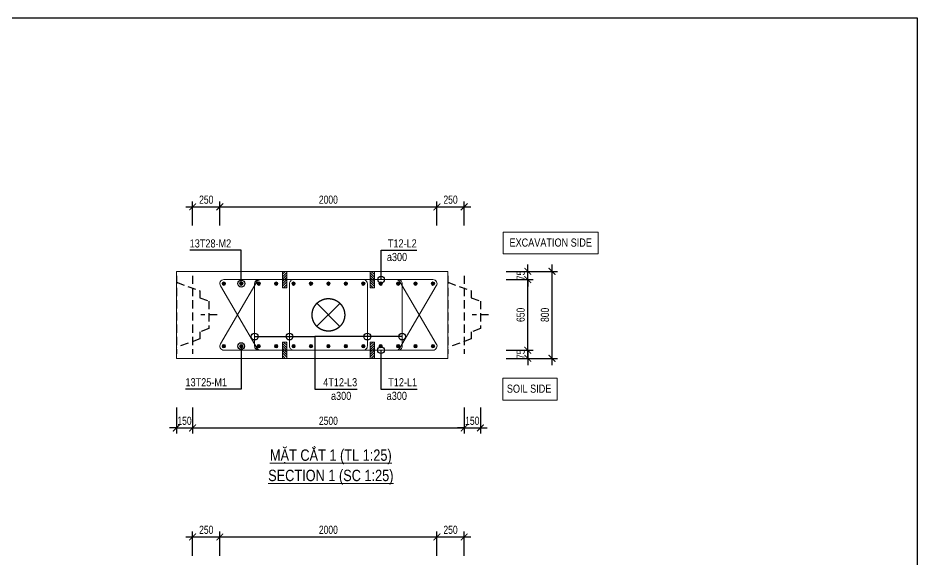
# Model space of a CAD drawing. Header units: millimetres. Extents: x 2746337 to 7547699, y -363432 to 15720.
# Drawn here: x 3524401 to 3557517, y -108025 to -88114 of the extents above; entities that cross this region are included whole.
import ezdxf
from ezdxf.enums import TextEntityAlignment as Align

# ---------------------------------------------------------------- set-up
doc = ezdxf.new("R2010")
doc.units = ezdxf.units.MM
doc.header["$LTSCALE"] = 1200
doc.header["$PDMODE"] = 3
doc.linetypes.add('CENTER', pattern=[2, 1.25, -0.25, 0.25, -0.25])
doc.linetypes.add('HIDDEN', pattern=[0.375, 0.25, -0.125])
for name, color, linetype, lineweight in [('5', 5, 'Continuous', 13), ('BOUND', 3, 'Continuous', 20), ('CWS', 8, 'HIDDEN', 9), ('ENOTE', 2, 'Continuous', 15), ('GRID', 74, 'CENTER', 15), ('K-THUOC', 1, 'Continuous', 18), ('LEADER', 8, 'Continuous', 9), ('MCT', 6, 'Continuous', 20), ('TEXTEN', 3, 'Continuous', 13), ('TEXTMA', 2, 'Continuous', 13), ('TEXTVN', 2, 'Continuous', 20), ('TIE', 4, 'Continuous', 13)]:
    doc.layers.add(name, color=color, linetype=linetype, lineweight=lineweight)
doc.layers.add('CDC.04.HIDDEN', color=8, linetype='HIDDEN')
doc.layers.add('MIE', color=5, linetype='HIDDEN')
doc.styles.add('DB_Arial', font='arial.ttf', dxfattribs={"width": 0.8})
doc.styles.add('SMTEXT', font='arial.ttf', dxfattribs={"width": 0.75})
doc.dimstyles.new('BSV25', dxfattribs={"dimtxt": 300, "dimasz": 250, "dimexe": 200, "dimexo": 0, "dimgap": 108, "dimtad": 1, "dimdec": 0, "dimlfac": 0.25, "dimdsep": 46, "dimtxsty": 'SMTEXT', "dimblk": 'ARCHTICK', "dimcen": 100, "dimdle": 250, "dimclrd": 256, "dimclre": 256, "dimclrt": 2, "dimadec": 0, "dimazin": 0, "dimtfac": 1, "dimtdec": 0, "dimtix": 1, "dimtmove": 2, "dimatfit": 3, "dimfxl": 800, "dimfxlon": 1, "dimtolj": 1, "dimtzin": 0, "dimarcsym": 0})

# ---------------------------------------------------------------- blocks, each defined once
blk = doc.blocks.new('cws800')
at = {"layer": 'CDC.04.HIDDEN'}
for p, q in [((-600, 1440), (-600, -1440)), ((0, 1440), (0, -1440))]:
    blk.add_line(p, q, dxfattribs=at)
for points in [[(0, 1200), (-860, 888), (-860, 627), (-1200, 507), (-1200, -507), (-860, -627), (-860, -888), (0, -1200)], [(-1500, 0), (-900, 0)]]:
    blk.add_lwpolyline(points, dxfattribs=at)
blk = doc.blocks.new('_ArchTick')
at = {"color": 0, "linetype": 'ByBlock', "const_width": 0.15}
blk.add_lwpolyline([(-0.5, -0.5), (0.5, 0.5)], dxfattribs=at)
blk = doc.blocks.new('*D2364')
at = {"layer": 'Defpoints', "color": 0, "transparency": 16777216}
for p in [(3542072, -97740), (3543180, -97740), (3542072, -100340)]:
    blk.add_point(p, dxfattribs=at)
at = {"layer": 'K-THUOC', "lineweight": -2, "transparency": 16777216}
for p, q in [((3543180, -100590), (3543180, -97490)), ((3542380, -97740), (3543380, -97740)), ((3542380, -100340), (3543380, -100340))]:
    blk.add_line(p, q, dxfattribs=at)
at = {"layer": 'K-THUOC', "lineweight": -2, "transparency": 16777216, "xscale": 250, "yscale": 250, "zscale": 250}
for p, rotation in [((3543180, -97740), 90), ((3543180, -100340), 270)]:
    blk.add_blockref('_ArchTick', p, dxfattribs=dict(at, rotation=rotation))
at = {"layer": 'K-THUOC', "color": 2, "transparency": 16777216, "insert": (3542919, -99040), "char_height": 300, "attachment_point": 5, "rotation": 90, "style": 'SMTEXT'}
blk.add_mtext('\\A1;650', dxfattribs=at)
blk = doc.blocks.new('*D2365')
at = {"layer": 'Defpoints', "color": 0, "transparency": 16777216}
for p in [(3542072, -97440), (3543180, -97440), (3542072, -97740)]:
    blk.add_point(p, dxfattribs=at)
at = {"layer": 'K-THUOC', "lineweight": -2, "transparency": 16777216}
for p, q in [((3543180, -97440), (3543180, -97190)), ((3542380, -97440), (3543380, -97440)), ((3543180, -97740), (3543180, -97440)), ((3542380, -97740), (3543380, -97740)), ((3543180, -97740), (3543180, -97990))]:
    blk.add_line(p, q, dxfattribs=at)
at = {"layer": 'K-THUOC', "lineweight": -2, "transparency": 16777216, "xscale": 250, "yscale": 250, "zscale": 250}
for p, rotation in [((3543180, -97440), 270), ((3543180, -97740), 90)]:
    blk.add_blockref('_ArchTick', p, dxfattribs=dict(at, rotation=rotation))
at = {"layer": 'K-THUOC', "color": 2, "transparency": 16777216, "insert": (3542920, -97590), "char_height": 300, "attachment_point": 5, "rotation": 90, "style": 'SMTEXT'}
blk.add_mtext('\\A1;75', dxfattribs=at)
blk = doc.blocks.new('*D2366')
at = {"layer": 'Defpoints', "color": 0, "transparency": 16777216}
for p in [(3530235, -102452), (3530835, -102452), (3530835, -103202)]:
    blk.add_point(p, dxfattribs=at)
at = {"layer": 'K-THUOC', "lineweight": -2, "transparency": 16777216}
for p, q in [((3530235, -102452), (3530235, -103402)), ((3530835, -102452), (3530835, -103402)), ((3530235, -103202), (3529985, -103202)), ((3530235, -103202), (3530835, -103202)), ((3530835, -103202), (3531085, -103202))]:
    blk.add_line(p, q, dxfattribs=at)
at = {"layer": 'K-THUOC', "lineweight": -2, "transparency": 16777216, "xscale": 250, "yscale": 250, "zscale": 250}
blk.add_blockref('_ArchTick', (3530235, -103202), dxfattribs=at)
at = {"layer": 'K-THUOC', "lineweight": -2, "transparency": 16777216, "xscale": 250, "yscale": 250, "zscale": 250, "rotation": 180}
blk.add_blockref('_ArchTick', (3530835, -103202), dxfattribs=at)
at = {"layer": 'K-THUOC', "color": 2, "transparency": 16777216, "insert": (3530535, -102940), "char_height": 300, "attachment_point": 5, "style": 'SMTEXT'}
blk.add_mtext('\\A1;150', dxfattribs=at)
blk = doc.blocks.new('*D2367')
at = {"layer": 'Defpoints', "color": 0, "transparency": 16777216}
for p in [(3540835, -102452), (3541435, -102452), (3541435, -103202)]:
    blk.add_point(p, dxfattribs=at)
at = {"layer": 'K-THUOC', "lineweight": -2, "transparency": 16777216}
for p, q in [((3540835, -102452), (3540835, -103402)), ((3541435, -102452), (3541435, -103402)), ((3540835, -103202), (3540585, -103202)), ((3540835, -103202), (3541435, -103202)), ((3541435, -103202), (3541685, -103202))]:
    blk.add_line(p, q, dxfattribs=at)
at = {"layer": 'K-THUOC', "lineweight": -2, "transparency": 16777216, "xscale": 250, "yscale": 250, "zscale": 250}
blk.add_blockref('_ArchTick', (3540835, -103202), dxfattribs=at)
at = {"layer": 'K-THUOC', "lineweight": -2, "transparency": 16777216, "xscale": 250, "yscale": 250, "zscale": 250, "rotation": 180}
blk.add_blockref('_ArchTick', (3541435, -103202), dxfattribs=at)
at = {"layer": 'K-THUOC', "color": 2, "transparency": 16777216, "insert": (3541135, -102940), "char_height": 300, "attachment_point": 5, "style": 'SMTEXT'}
blk.add_mtext('\\A1;150', dxfattribs=at)
blk = doc.blocks.new('*D2368')
at = {"layer": 'Defpoints', "color": 0, "transparency": 16777216}
for p in [(3531835, -95064), (3530835, -95755), (3531835, -95755)]:
    blk.add_point(p, dxfattribs=at)
at = {"layer": 'K-THUOC', "lineweight": -2, "transparency": 16777216}
for p, q in [((3530835, -95755), (3530835, -94864)), ((3531835, -95755), (3531835, -94864)), ((3530585, -95064), (3532085, -95064))]:
    blk.add_line(p, q, dxfattribs=at)
at = {"layer": 'K-THUOC', "lineweight": -2, "transparency": 16777216, "xscale": 250, "yscale": 250, "zscale": 250, "rotation": 180}
blk.add_blockref('_ArchTick', (3530835, -95064), dxfattribs=at)
at = {"layer": 'K-THUOC', "lineweight": -2, "transparency": 16777216, "xscale": 250, "yscale": 250, "zscale": 250}
blk.add_blockref('_ArchTick', (3531835, -95064), dxfattribs=at)
at = {"layer": 'K-THUOC', "color": 2, "transparency": 16777216, "insert": (3531335, -94802), "char_height": 300, "attachment_point": 5, "style": 'SMTEXT'}
blk.add_mtext('\\A1;250', dxfattribs=at)
blk = doc.blocks.new('*D2369')
at = {"layer": 'Defpoints', "color": 0, "transparency": 16777216}
for p in [(3539833, -95064), (3531835, -95755), (3539833, -95755)]:
    blk.add_point(p, dxfattribs=at)
at = {"layer": 'K-THUOC', "lineweight": -2, "transparency": 16777216}
for p, q in [((3531835, -95755), (3531835, -94864)), ((3539833, -95755), (3539833, -94864)), ((3531585, -95064), (3540083, -95064))]:
    blk.add_line(p, q, dxfattribs=at)
at = {"layer": 'K-THUOC', "lineweight": -2, "transparency": 16777216, "xscale": 250, "yscale": 250, "zscale": 250, "rotation": 180}
blk.add_blockref('_ArchTick', (3531835, -95064), dxfattribs=at)
at = {"layer": 'K-THUOC', "lineweight": -2, "transparency": 16777216, "xscale": 250, "yscale": 250, "zscale": 250}
blk.add_blockref('_ArchTick', (3539833, -95064), dxfattribs=at)
at = {"layer": 'K-THUOC', "color": 2, "transparency": 16777216, "insert": (3535834, -94802), "char_height": 300, "attachment_point": 5, "style": 'SMTEXT'}
blk.add_mtext('\\A1;2000', dxfattribs=at)
blk = doc.blocks.new('*D2370')
at = {"layer": 'Defpoints', "color": 0, "transparency": 16777216}
for p in [(3530835, -102452), (3540835, -102452), (3540835, -103202)]:
    blk.add_point(p, dxfattribs=at)
at = {"layer": 'K-THUOC', "lineweight": -2, "transparency": 16777216}
for p, q in [((3530835, -102452), (3530835, -103402)), ((3540835, -102452), (3540835, -103402)), ((3530585, -103202), (3541085, -103202))]:
    blk.add_line(p, q, dxfattribs=at)
at = {"layer": 'K-THUOC', "lineweight": -2, "transparency": 16777216, "xscale": 250, "yscale": 250, "zscale": 250, "rotation": 180}
blk.add_blockref('_ArchTick', (3530835, -103202), dxfattribs=at)
at = {"layer": 'K-THUOC', "lineweight": -2, "transparency": 16777216, "xscale": 250, "yscale": 250, "zscale": 250}
blk.add_blockref('_ArchTick', (3540835, -103202), dxfattribs=at)
at = {"layer": 'K-THUOC', "color": 2, "transparency": 16777216, "insert": (3535835, -102940), "char_height": 300, "attachment_point": 5, "style": 'SMTEXT'}
blk.add_mtext('\\A1;2500', dxfattribs=at)
blk = doc.blocks.new('*D2371')
at = {"layer": 'Defpoints', "color": 0, "transparency": 16777216}
for p in [(3540835, -95064), (3539833, -95755), (3540835, -95755)]:
    blk.add_point(p, dxfattribs=at)
at = {"layer": 'K-THUOC', "lineweight": -2, "transparency": 16777216}
for p, q in [((3539833, -95755), (3539833, -94864)), ((3540835, -95755), (3540835, -94864)), ((3539583, -95064), (3541085, -95064))]:
    blk.add_line(p, q, dxfattribs=at)
at = {"layer": 'K-THUOC', "lineweight": -2, "transparency": 16777216, "xscale": 250, "yscale": 250, "zscale": 250, "rotation": 180}
blk.add_blockref('_ArchTick', (3539833, -95064), dxfattribs=at)
at = {"layer": 'K-THUOC', "lineweight": -2, "transparency": 16777216, "xscale": 250, "yscale": 250, "zscale": 250}
blk.add_blockref('_ArchTick', (3540835, -95064), dxfattribs=at)
at = {"layer": 'K-THUOC', "color": 2, "transparency": 16777216, "insert": (3540334, -94802), "char_height": 300, "attachment_point": 5, "style": 'SMTEXT'}
blk.add_mtext('\\A1;250', dxfattribs=at)
blk = doc.blocks.new('mct1')
at = {"lineweight": 9}
h = blk.add_hatch(color=256, dxfattribs=at)
h.dxf.hatch_style = 1
h.paths.add_polyline_path([(-16, 0, 1), (16, 0, 1)])
blk.add_circle((0, 0), 16, dxfattribs=at)
blk = doc.blocks.new('tremie')
at = {"layer": 'MIE', "color": 74, "ltscale": 1000}
for p, q in [((424, -424), (-424, 424)), ((424, 424), (-424, -424))]:
    blk.add_line(p, q, dxfattribs=at)
at = {"layer": 'MIE', "ltscale": 500}
blk.add_circle((0, 0), 600, dxfattribs=at)
blk = doc.blocks.new('sp')
at = {"layer": '5', "lineweight": 20}
h = blk.add_hatch(dxfattribs=at)
h.set_pattern_fill('ANSI31', color=256, scale=500)
h.set_pattern_definition([(45, (0, 0), (-44.194, 44.194), [])])
h.paths.add_polyline_path([(80, 300), (-80, 300), (-80, -300), (80, -300)])
blk.add_lwpolyline([(-80, -300), (80, -300), (80, 300), (-80, 300)], close=True, dxfattribs=at)
blk = doc.blocks.new('*D2426')
at = {"layer": 'Defpoints', "color": 0, "transparency": 16777216}
for p in [(3542072, -100340), (3542072, -100640), (3543180, -100640)]:
    blk.add_point(p, dxfattribs=at)
at = {"layer": 'K-THUOC', "lineweight": -2, "transparency": 16777216}
for p, q in [((3542380, -100340), (3543380, -100340)), ((3543180, -100340), (3543180, -100090)), ((3543180, -100340), (3543180, -100640)), ((3542380, -100640), (3543380, -100640)), ((3543180, -100640), (3543180, -100890))]:
    blk.add_line(p, q, dxfattribs=at)
at = {"layer": 'K-THUOC', "lineweight": -2, "transparency": 16777216, "xscale": 250, "yscale": 250, "zscale": 250}
for p, rotation in [((3543180, -100340), 270), ((3543180, -100640), 90)]:
    blk.add_blockref('_ArchTick', p, dxfattribs=dict(at, rotation=rotation))
at = {"layer": 'K-THUOC', "color": 2, "transparency": 16777216, "insert": (3542920, -100490), "char_height": 300, "attachment_point": 5, "rotation": 90, "style": 'SMTEXT'}
blk.add_mtext('\\A1;75', dxfattribs=at)
blk = doc.blocks.new('*D2429')
at = {"layer": 'Defpoints', "color": 0, "transparency": 16777216}
for p in [(3542072, -97440), (3544073, -97440), (3542072, -100640)]:
    blk.add_point(p, dxfattribs=at)
at = {"layer": 'K-THUOC', "lineweight": -2, "transparency": 16777216}
for p, q in [((3544073, -100890), (3544073, -97190)), ((3543273, -97440), (3544273, -97440)), ((3543273, -100640), (3544273, -100640))]:
    blk.add_line(p, q, dxfattribs=at)
at = {"layer": 'K-THUOC', "lineweight": -2, "transparency": 16777216, "xscale": 250, "yscale": 250, "zscale": 250}
for p, rotation in [((3544073, -97440), 90), ((3544073, -100640), 270)]:
    blk.add_blockref('_ArchTick', p, dxfattribs=dict(at, rotation=rotation))
at = {"layer": 'K-THUOC', "color": 2, "transparency": 16777216, "insert": (3543811, -99040), "char_height": 300, "attachment_point": 5, "rotation": 90, "style": 'SMTEXT'}
blk.add_mtext('\\A1;800', dxfattribs=at)
blk = doc.blocks.new('*D2436')
at = {"layer": 'Defpoints', "color": 0, "transparency": 16777216}
for p in [(3531835, -107213), (3530835, -107904), (3531835, -107904)]:
    blk.add_point(p, dxfattribs=at)
at = {"layer": 'K-THUOC', "lineweight": -2, "transparency": 16777216}
for p, q in [((3530585, -107213), (3532085, -107213)), ((3530835, -107904), (3530835, -107013)), ((3531835, -107904), (3531835, -107013))]:
    blk.add_line(p, q, dxfattribs=at)
at = {"layer": 'K-THUOC', "lineweight": -2, "transparency": 16777216, "xscale": 250, "yscale": 250, "zscale": 250, "rotation": 180}
blk.add_blockref('_ArchTick', (3530835, -107213), dxfattribs=at)
at = {"layer": 'K-THUOC', "lineweight": -2, "transparency": 16777216, "xscale": 250, "yscale": 250, "zscale": 250}
blk.add_blockref('_ArchTick', (3531835, -107213), dxfattribs=at)
at = {"layer": 'K-THUOC', "color": 2, "transparency": 16777216, "insert": (3531335, -106952), "char_height": 300, "attachment_point": 5, "style": 'SMTEXT'}
blk.add_mtext('\\A1;250', dxfattribs=at)
blk = doc.blocks.new('*D2437')
at = {"layer": 'Defpoints', "color": 0, "transparency": 16777216}
for p in [(3539833, -107213), (3531835, -107904), (3539833, -107904)]:
    blk.add_point(p, dxfattribs=at)
at = {"layer": 'K-THUOC', "lineweight": -2, "transparency": 16777216}
for p, q in [((3531585, -107213), (3540083, -107213)), ((3531835, -107904), (3531835, -107013)), ((3539833, -107904), (3539833, -107013))]:
    blk.add_line(p, q, dxfattribs=at)
at = {"layer": 'K-THUOC', "lineweight": -2, "transparency": 16777216, "xscale": 250, "yscale": 250, "zscale": 250, "rotation": 180}
blk.add_blockref('_ArchTick', (3531835, -107213), dxfattribs=at)
at = {"layer": 'K-THUOC', "lineweight": -2, "transparency": 16777216, "xscale": 250, "yscale": 250, "zscale": 250}
blk.add_blockref('_ArchTick', (3539833, -107213), dxfattribs=at)
at = {"layer": 'K-THUOC', "color": 2, "transparency": 16777216, "insert": (3535834, -106952), "char_height": 300, "attachment_point": 5, "style": 'SMTEXT'}
blk.add_mtext('\\A1;2000', dxfattribs=at)
blk = doc.blocks.new('*D2439')
at = {"layer": 'Defpoints', "color": 0, "transparency": 16777216}
for p in [(3540835, -107213), (3539833, -107904), (3540835, -107904)]:
    blk.add_point(p, dxfattribs=at)
at = {"layer": 'K-THUOC', "lineweight": -2, "transparency": 16777216}
for p, q in [((3539583, -107213), (3541085, -107213)), ((3539833, -107904), (3539833, -107013)), ((3540835, -107904), (3540835, -107013))]:
    blk.add_line(p, q, dxfattribs=at)
at = {"layer": 'K-THUOC', "lineweight": -2, "transparency": 16777216, "xscale": 250, "yscale": 250, "zscale": 250, "rotation": 180}
blk.add_blockref('_ArchTick', (3539833, -107213), dxfattribs=at)
at = {"layer": 'K-THUOC', "lineweight": -2, "transparency": 16777216, "xscale": 250, "yscale": 250, "zscale": 250}
blk.add_blockref('_ArchTick', (3540835, -107213), dxfattribs=at)
at = {"layer": 'K-THUOC', "color": 2, "transparency": 16777216, "insert": (3540334, -106952), "char_height": 300, "attachment_point": 5, "style": 'SMTEXT'}
blk.add_mtext('\\A1;250', dxfattribs=at)

msp = doc.modelspace()

# ---------------------------------------------------------------- linework, layer by layer
msp.add_lwpolyline([(3464000, -88114), (3557517.3, -88114), (3557517.3, -165266.4), (3464000, -165266.4)], close=True)
at = {"layer": 'BOUND'}
msp.add_lwpolyline([(3530234.8, -100639.8), (3540234.8, -100639.8), (3540234.8, -97439.8), (3530234.8, -97439.8)], close=True, dxfattribs=at)
at = {"layer": 'ENOTE'}
for points in [[(3542266.9, -95997.2), (3545766.9, -95997.2), (3545766.9, -96797.2), (3542266.9, -96797.2)], [(3542256.2, -101373.8), (3544256.2, -101373.8), (3544256.2, -102173.8), (3542256.2, -102173.8)]]:
    msp.add_lwpolyline(points, close=True, dxfattribs=at)
at = {"layer": 'TIE', "lineweight": 20}
for points in [[(3533338.8, -97739.8, 0.244599), (3533216, -97803.7), (3531862, -100103.7, 0.6069433), (3531984.8, -100339.8), (3535836.1, -100339.8)], [(3535836.1, -97739.8), (3531984.8, -97739.8, 0.6069433), (3531862, -97975.8), (3533216, -100275.8, 0.244599), (3533338.8, -100339.8)], [(3538333.4, -97739.8, -0.244599), (3538456.2, -97803.7), (3539810.2, -100103.7, -0.6069433), (3539687.4, -100339.8), (3535836.1, -100339.8)], [(3535836.1, -97739.8), (3539687.4, -97739.8, -0.6069433), (3539810.2, -97975.8), (3538456.2, -100275.8, -0.244599), (3538333.4, -100339.8)]]:
    msp.add_lwpolyline(points, format="xyb", dxfattribs=at)
at = {"layer": 'TIE'}
for points in [[(3533268.6, -100339.8, -0.4142136), (3533118.6, -100189.8), (3533118.6, -97889.8, -0.4142136), (3533268.6, -97739.8)], [(3534552.3, -100339.8, -0.4142136), (3534402.3, -100189.8), (3534402.3, -97889.8, -0.4142136), (3534552.3, -97739.8)], [(3537119.8, -100339.8, 0.4142136), (3537269.8, -100189.8), (3537269.8, -97889.8, 0.4142136), (3537119.8, -97739.8)], [(3538403.6, -100339.8, 0.4142136), (3538553.6, -100189.8), (3538553.6, -97889.8, 0.4142136), (3538403.6, -97739.8)]]:
    msp.add_lwpolyline(points, format="xyb", dxfattribs=at)
at = {"layer": 'TIE', "lineweight": 20}
for points in [[(3535836.1, -97739.8), (3535097.1, -97739.8)], [(3535836.1, -100339.8), (3535097.1, -100339.8)]]:
    msp.add_lwpolyline(points, dxfattribs=at)

# ---------------------------------------------------------------- block references
at = {"layer": 'CWS', "xscale": -1}
for p in [(3530234.8, -99039.8), (3540234.8, -99039.8)]:
    msp.add_blockref('cws800', p, dxfattribs=at)
at = {"layer": 'ENOTE'}
msp.add_blockref('sp', (3534219.5, -97739.8), dxfattribs=at)
at = {"layer": 'ENOTE', "xscale": -1}
msp.add_blockref('sp', (3537452.6, -97739.8), dxfattribs=at)
at = {"layer": 'ENOTE', "xscale": -1, "rotation": 180}
msp.add_blockref('sp', (3534219.5, -100339.8), dxfattribs=at)
at = {"layer": 'ENOTE', "rotation": 180}
msp.add_blockref('sp', (3537452.6, -100339.8), dxfattribs=at)
at = {"layer": 'GRID', "rotation": 269.672406155841}
msp.add_blockref('tremie', (3535836.1, -99039.8), dxfattribs=at)
at = {"layer": 'MCT', "xscale": -4, "yscale": 4, "zscale": 4, "rotation": 180}
for p in [(3531984.8, -97889.8), (3532626.7, -97889.8), (3533268.6, -97889.8), (3533910.5, -97889.8), (3534552.3, -97889.8), (3535194.2, -97889.8), (3535836.1, -97889.8), (3536478, -97889.8), (3537119.8, -97889.8), (3537761.7, -97889.8), (3538403.6, -97889.8), (3539045.5, -97889.8), (3539687.4, -97889.8)]:
    msp.add_blockref('mct1', p, dxfattribs=at)
at = {"layer": 'MCT', "xscale": 4, "yscale": 4, "zscale": 4}
for p in [(3531984.8, -100189.8), (3532626.7, -100189.8), (3533268.6, -100189.8), (3533910.5, -100189.8), (3534552.3, -100189.8), (3535194.2, -100189.8), (3535836.1, -100189.8), (3536478, -100189.8), (3537119.8, -100189.8), (3537761.7, -100189.8), (3538403.6, -100189.8), (3539045.5, -100189.8), (3539687.4, -100189.8)]:
    msp.add_blockref('mct1', p, dxfattribs=at)

# ---------------------------------------------------------------- texts
at = {"layer": 'TEXTEN', "style": 'DB_Arial', "width": 0.8}
for s, p in [('T12-L2', (3539088, -96559.8)), ('4T12-L3', (3536894, -101669.8)), ('T12-L1', (3539102.4, -101669.8)), ('a300', (3536677.3, -102169.8))]:
    msp.add_text(s, height=300, dxfattribs=at).set_placement(p, align=Align.RIGHT)
for p in [(3537988.6, -97059.8), (3537982.4, -102169.8)]:
    msp.add_text('a300', height=300, dxfattribs=at).set_placement(p)
at = {"layer": 'TEXTMA', "style": 'DB_Arial', "width": 0.8}
for s, p in [('13T28-M2', (3530726.7, -96559.8)), ('13T25-M1', (3530571.5, -101669.8))]:
    msp.add_text(s, height=300, dxfattribs=at).set_placement(p)
at = {"layer": 'TEXTVN', "style": 'DB_Arial', "width": 0.8}
msp.add_text('EXCAVATION SIDE', height=300, dxfattribs=at).set_placement((3542506, -96528.9))
msp.add_text('SOIL SIDE', height=300, dxfattribs=at).set_placement((3544048.4, -101905.5), align=Align.RIGHT)
for s, p in [('%%UMẶT CẮT 1 (TL 1:25)', (3535924.7, -104201.6)), ('%%USECTION 1 (SC 1:25)', (3535924.7, -105001.6))]:
    msp.add_text(s, height=420, rotation=360, dxfattribs=at).set_placement(p, align=Align.MIDDLE)

# ---------------------------------------------------------------- dimensions: what is measured, and where the dimension line sits
at = {"layer": 'K-THUOC'}
for base, p1, p2, picture, middle in [((3531834.8, -95063.6), (3530834.8, -95754.7), (3531834.8, -95754.7), '*D2368', (3531334.8, -94802.5)), ((3539833.4, -95063.6), (3531834.8, -95754.7), (3539833.4, -95754.7), '*D2369', (3535834.1, -94802.5)), ((3540834.8, -95063.6), (3539833.4, -95754.7), (3540834.8, -95754.7), '*D2371', (3540334.1, -94802.5)), ((3530834.8, -103201.6), (3530234.8, -102451.6), (3530834.8, -102451.6), '*D2366', (3530534.8, -102940.4)), ((3540834.8, -103201.6), (3530834.8, -102451.6), (3540834.8, -102451.6), '*D2370', (3535834.8, -102940.4)), ((3541434.8, -103201.6), (3540834.8, -102451.6), (3541434.8, -102451.6), '*D2367', (3541134.8, -102940.4)), ((3531834.8, -107212.7), (3530834.8, -107903.8), (3531834.8, -107903.8), '*D2436', (3531334.8, -106951.5)), ((3539833.4, -107212.7), (3531834.8, -107903.8), (3539833.4, -107903.8), '*D2437', (3535834.1, -106951.5)), ((3540834.8, -107212.7), (3539833.4, -107903.8), (3540834.8, -107903.8), '*D2439', (3540334.1, -106951.5))]:
    dim = msp.add_linear_dim(base=base, p1=p1, p2=p2, dimstyle='BSV25', dxfattribs=at)
    dim.commit()
    dim.dimension.update_dxf_attribs({"geometry": picture, "text_midpoint": middle})
for base, p1, p2, angle, picture, middle in [((3543180.1, -97439.8), (3542072.1, -97739.8), (3542072.1, -97439.8), 90, '*D2365', (3542919.6, -97589.8)), ((3544072.5, -97439.8), (3542072.1, -100639.8), (3542072.1, -97439.8), 90, '*D2429', (3543811.3, -99039.8)), ((3543180.1, -97739.8), (3542072.1, -100339.8), (3542072.1, -97739.8), 90, '*D2364', (3542918.9, -99039.8)), ((3543180.1, -100639.8), (3542072.1, -100339.8), (3542072.1, -100639.8), 270, '*D2426', (3542919.6, -100489.8))]:
    dim = msp.add_linear_dim(base=base, p1=p1, p2=p2, angle=angle, dimstyle='BSV25', dxfattribs=at)
    dim.commit()
    dim.dimension.update_dxf_attribs({"geometry": picture, "text_midpoint": middle})

# ---------------------------------------------------------------- leaders
at = {"layer": 'LEADER'}
for points in [[(3532626.7, -97889.8), (3532626.7, -96659.8), (3530726.7, -96659.8)], [(3537778.6, -97739.8), (3537778.6, -96659.8), (3539088, -96659.8)], [(3533118.6, -99839.8), (3535332.7, -99839.8), (3535332.7, -101769.8), (3536894.3, -101769.8)], [(3534402.3, -99839.8), (3535332.7, -99839.8), (3535332.7, -101769.8), (3536894.3, -101769.8)], [(3537269.8, -99839.8), (3535332.7, -99839.8), (3535332.7, -101769.8), (3536894.3, -101769.8)], [(3538553.6, -99839.8), (3535332.7, -99839.8), (3535332.7, -101769.8), (3536894.3, -101769.8)], [(3532622.7, -100189.8), (3532622.7, -101769.8), (3530571.5, -101769.8)], [(3537772.4, -100339.8), (3537772.4, -101769.8), (3539102.4, -101769.8)]]:
    msp.add_leader(points, dimstyle='BSV25', override={"dimldrblk": 'Origin'}, dxfattribs=at)

doc.saveas('drawing.dxf')
